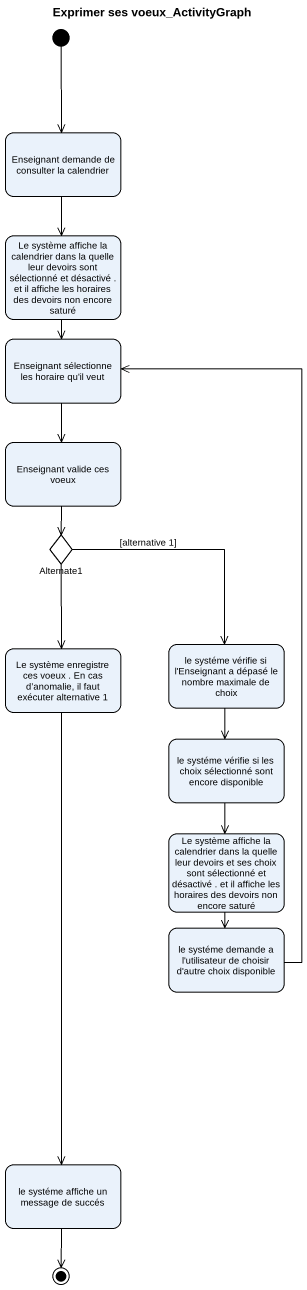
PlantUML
@startuml
title Exprimer ses voeux_ActivityGraph
hide empty description
state "Enseignant demande de consulter la calendrier" as Enseignant_demande_de
state "Le système affiche la calendrier dans la quelle leur devoirs sont sélectionné et désactivé . et il affiche les horaires des devoirs non encore saturé" as Le_système_affiche_la
state "Enseignant sélectionne les horaire qu'il veut" as Enseignant_sélectionne_les
state "Enseignant valide ces voeux" as Enseignant_valide_ces_voeux
state Alternate1 <<choice>>
state "Le système enregistre ces voeux . En cas d’anomalie, il faut exécuter alternative 1" as Le_système_enregistre_ces
state "le systéme vérifie si l'Enseignant a dépasé le nombre maximale de choix" as le_systéme_vérifie_si_l
state "le systéme vérifie si les choix sélectionné sont encore disponible" as le_systéme_vérifie_si_les
state "Le système affiche la calendrier dans la quelle leur devoirs et ses choix sont sélectionné et désactivé . et il affiche les horaires des devoirs non encore saturé" as Le_système_affiche_la_2
state "le systéme demande a l'utilisateur de choisir d'autre choix disponible" as le_systéme_demande_a_l
state "le systéme affiche un message de succés" as le_systéme_affiche_un
[*] --> Enseignant_demande_de
Enseignant_demande_de --> Le_système_affiche_la
Le_système_affiche_la --> Enseignant_sélectionne_les
Enseignant_sélectionne_les --> Enseignant_valide_ces_voeux
Enseignant_valide_ces_voeux --> Alternate1
Alternate1 --> Le_système_enregistre_ces
Alternate1 --> le_systéme_vérifie_si_l : [alternative 1]
Le_système_enregistre_ces --> le_systéme_affiche_un
le_systéme_vérifie_si_l --> le_systéme_vérifie_si_les
le_systéme_vérifie_si_les --> Le_système_affiche_la_2
Le_système_affiche_la_2 --> le_systéme_demande_a_l
le_systéme_demande_a_l -up-> Enseignant_sélectionne_les
le_systéme_affiche_un --> [*]
@enduml
